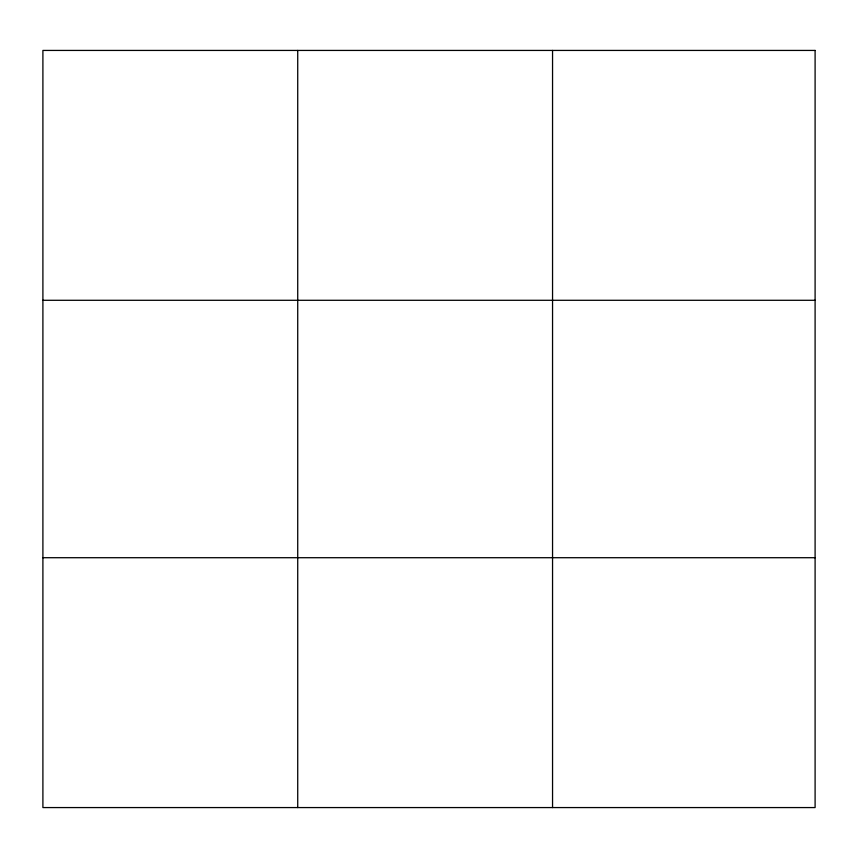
<?xml version="1.0" encoding="UTF-8"?>
<svg xmlns="http://www.w3.org/2000/svg" width="858" height="858" viewBox="0 0 858 858"><rect width="100%" height="100%" fill="white"/><g stroke="black" fill="none" stroke-linecap="round" stroke-linejoin="round"><path stroke-width="1.29" d="M297.726 807.571L297.726 50.429M552.552 807.571L552.552 50.429M42.9 300.289L815.1 300.289M42.9 557.711L815.1 557.711M815.1 50.429L815.1 807.571L42.9 807.571L42.9 50.429L815.1 50.429"/></g></svg>
